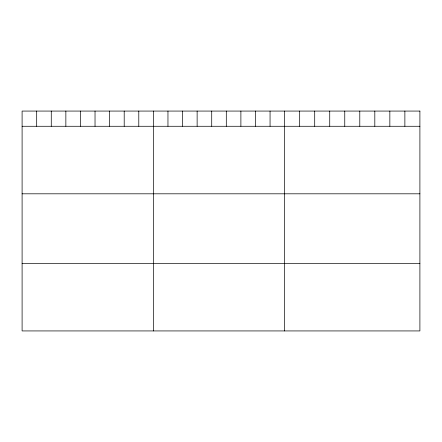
<?xml version="1.0" encoding="UTF-8"?>
<svg xmlns="http://www.w3.org/2000/svg" width="442" height="442" viewBox="0 0 442 442"><rect width="100%" height="100%" fill="white"/><g stroke="black" fill="none" stroke-linecap="round" stroke-linejoin="round"><path stroke-width="0.66" d="M22.1 126.274L419.9 126.274M22.1 193.811L419.9 193.811M22.1 263.393L419.9 263.393M404.872 111.069L404.872 126.274M389.844 111.069L389.844 126.274M374.816 111.069L374.816 126.274M359.788 111.069L359.788 126.274M344.76 111.069L344.76 126.274M329.732 111.069L329.732 126.274M314.704 111.069L314.704 126.274M299.676 111.069L299.676 126.274M284.648 111.069L284.648 330.931M270.062 111.069L270.062 126.274M255.476 111.069L255.476 126.274M240.89 111.069L240.89 126.274M226.304 111.069L226.304 126.274M211.718 111.069L211.718 126.274M197.132 111.069L197.132 126.274M182.546 111.069L182.546 126.274M167.96 111.069L167.96 126.274M153.374 111.069L153.374 330.931M138.788 111.069L138.788 126.274M124.202 111.069L124.202 126.274M109.616 111.069L109.616 126.274M95.03 111.069L95.03 126.274M80.444 111.069L80.444 126.274M65.858 111.069L65.858 126.274M51.272 111.069L51.272 126.274M36.686 111.069L36.686 126.274M419.9 111.069L22.1 111.069L22.1 330.931L419.9 330.931L419.9 111.069"/></g></svg>
